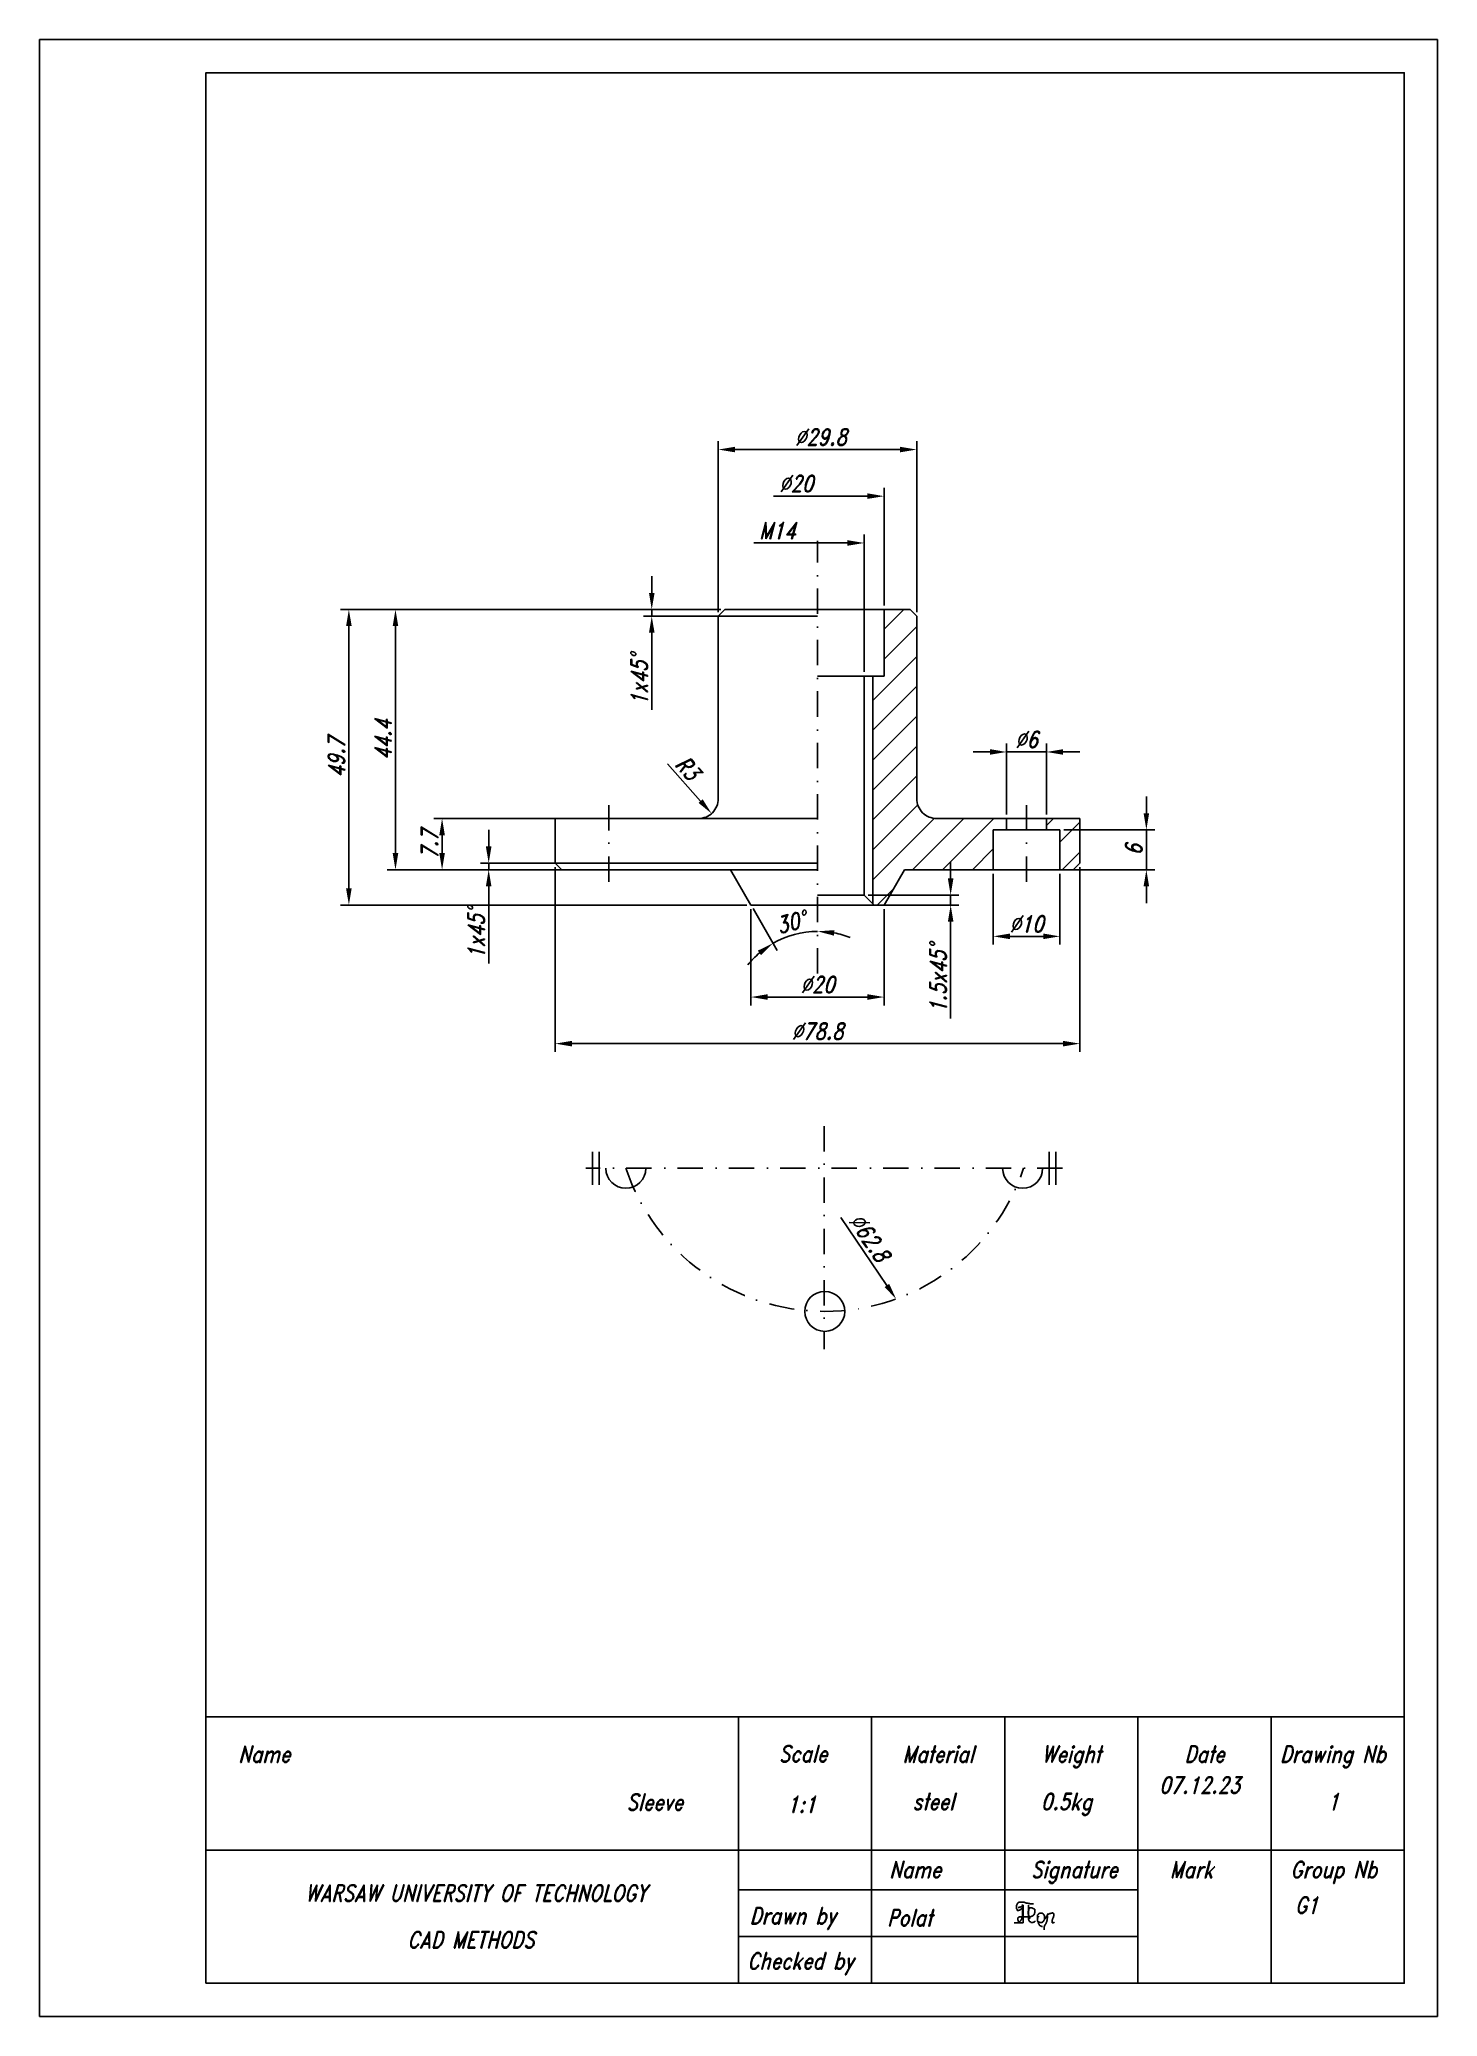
# Model space of a CAD drawing. Extents: x 0 to 210, y 0 to 297.
import ezdxf
from ezdxf.enums import TextEntityAlignment as Align

# ---------------------------------------------------------------- set-up
doc = ezdxf.new("R2010")
doc.units = 0
doc.header["$LTSCALE"] = 0.3
doc.header["$PDMODE"] = 35
doc.header["$PDSIZE"] = -1.5
doc.linetypes.add('DASHDOT', pattern=[25.4, 12.7, -6.35, 0, -6.35])
doc.layers.get('DEFPOINTS').update_dxf_attribs({"color": 6, "linetype": 'CONTINUOUS'})
for name, color, linetype in [('1_CONTOUR', 7, 'CONTINUOUS'), ('2_AXIS', 3, 'DASHDOT'), ('3_SECTION', 4, 'CONTINUOUS'), ('4_ANNOTATIONS', 1, 'CONTINUOUS')]:
    doc.layers.add(name, color=color, linetype=linetype)
doc.styles.add('ROMAND25', font='romand.shx', dxfattribs={"width": 0.8, "oblique": 15, "height": 2.5})
doc.styles.add('TECHL_2_5', font='techl___.ttf', dxfattribs={"width": 0.8, "oblique": 15, "height": 2.5})
doc.dimstyles.new('chamfer', dxfattribs={"dimtxt": 2.5, "dimasz": 2.5, "dimexe": 1.25, "dimexo": 0.625, "dimtad": 1, "dimdec": 1, "dimdsep": 46, "dimtxsty": 'ROMAND25', "dimcen": 2.5, "dimaunit": 1, "dimadec": 0, "dimazin": 0, "dimtfac": 1, "dimtdec": 1, "dimtmove": 0, "dimatfit": 3, "dimfxl": 1, "dimtolj": 1, "dimtzin": 0, "dimarcsym": 0})
doc.dimstyles.new('hole', dxfattribs={"dimtxt": 2.5, "dimasz": 2.5, "dimexe": 1.25, "dimexo": 0.625, "dimtad": 1, "dimdec": 1, "dimdsep": 46, "dimtxsty": 'ROMAND25', "dimcen": 2.5, "dimaunit": 1, "dimadec": 0, "dimazin": 0, "dimtfac": 1, "dimtdec": 1, "dimtmove": 0, "dimatfit": 3, "dimfxl": 1, "dimtolj": 1, "dimtzin": 0, "dimarcsym": 0})
doc.dimstyles.new('linear', dxfattribs={"dimtxt": 2.5, "dimasz": 2.5, "dimexe": 1.25, "dimexo": 0.625, "dimtad": 1, "dimdec": 1, "dimdsep": 46, "dimtxsty": 'ROMAND25', "dimcen": 2.5, "dimaunit": 1, "dimadec": 0, "dimazin": 0, "dimtfac": 1, "dimtdec": 1, "dimtmove": 0, "dimatfit": 3, "dimfxl": 1, "dimtolj": 1, "dimtzin": 0, "dimarcsym": 0})
doc.dimstyles.new('thread-half', dxfattribs={"dimtxt": 2.5, "dimasz": 2.5, "dimexe": 1.25, "dimexo": 0.625, "dimtad": 1, "dimdec": 1, "dimdsep": 46, "dimtxsty": 'ROMAND25', "dimblk2": 'NONE', "dimsah": 1, "dimcen": 2.5, "dimse2": 1, "dimsd2": 1, "dimaunit": 1, "dimadec": 0, "dimazin": 0, "dimtfac": 1, "dimtdec": 1, "dimtmove": 0, "dimatfit": 3, "dimfxl": 1, "dimtolj": 1, "dimtzin": 0, "dimarcsym": 0})

# ---------------------------------------------------------------- blocks, each defined once
blk = doc.blocks.new('*D36')
at = {"layer": '4_ANNOTATIONS', "color": 0, "lineweight": -2, "transparency": 16777216}
for p, q in [((121.37, 221.37), (107.31, 221.37)), ((123.87, 201.99), (123.87, 222.62))]:
    blk.add_line(p, q, dxfattribs=at)
at = {"layer": '4_ANNOTATIONS', "color": 0, "transparency": 16777216}
blk.add_solid([(121.37, 221.79), (121.37, 220.95), (123.87, 221.37)], dxfattribs=at)
at = {"layer": 'DEFPOINTS', "color": 0, "transparency": 16777216}
for p in [(116.87, 221.37), (116.87, 201.37), (123.87, 201.37)]:
    blk.add_point(p, dxfattribs=at)
at = {"layer": '4_ANNOTATIONS', "color": 0, "transparency": 16777216, "insert": (110.84, 223.24), "char_height": 2.5, "attachment_point": 5, "style": 'ROMAND25'}
blk.add_mtext('\\A1;M14', dxfattribs=at)
blk = doc.blocks.new('_None')
blk = doc.blocks.new('*D37')
at = {"layer": '4_ANNOTATIONS', "color": 0, "lineweight": -2, "transparency": 16777216}
for p, q in [((126.87, 211.99), (126.87, 229.65)), ((124.37, 228.4), (110.25, 228.4))]:
    blk.add_line(p, q, dxfattribs=at)
at = {"layer": '4_ANNOTATIONS', "color": 0, "transparency": 16777216}
blk.add_solid([(124.37, 228.82), (124.37, 227.99), (126.87, 228.4)], dxfattribs=at)
at = {"layer": 'DEFPOINTS', "color": 0, "transparency": 16777216}
for p in [(102.97, 228.4), (102.97, 211.37), (126.87, 211.37)]:
    blk.add_point(p, dxfattribs=at)
at = {"layer": '4_ANNOTATIONS', "color": 0, "transparency": 16777216, "insert": (113.67, 230.28), "char_height": 2.5, "attachment_point": 5, "style": 'ROMAND25'}
blk.add_mtext('\\A1;%%C20', dxfattribs=at)
blk = doc.blocks.new('*D38')
at = {"layer": '4_ANNOTATIONS', "color": 0, "lineweight": -2, "transparency": 16777216}
for p, q in [((91.97, 213.87), (91.97, 216.37)), ((102.34, 211.37), (90.72, 211.37)), ((91.97, 211.37), (91.97, 210.37)), ((102.34, 210.37), (90.72, 210.37)), ((91.97, 207.87), (91.97, 196.31))]:
    blk.add_line(p, q, dxfattribs=at)
at = {"layer": '4_ANNOTATIONS', "color": 0, "transparency": 16777216}
for points in [[(91.55, 213.87), (92.39, 213.87), (91.97, 211.37)], [(91.55, 207.87), (92.39, 207.87), (91.97, 210.37)]]:
    blk.add_solid(points, dxfattribs=at)
at = {"layer": 'DEFPOINTS', "color": 0, "transparency": 16777216}
for p in [(102.97, 211.37), (91.97, 210.37), (102.97, 210.37)]:
    blk.add_point(p, dxfattribs=at)
at = {"layer": '4_ANNOTATIONS', "color": 0, "transparency": 16777216, "insert": (90.09, 200.84), "char_height": 2.5, "attachment_point": 5, "rotation": 90, "style": 'ROMAND25'}
blk.add_mtext('\\A1;1x45%%d', dxfattribs=at)
blk = doc.blocks.new('*D39')
at = {"layer": '4_ANNOTATIONS', "color": 0, "lineweight": -2, "transparency": 16777216}
for p, q in [((67.47, 175.77), (67.47, 178.27)), ((77.84, 173.27), (66.22, 173.27)), ((77.84, 172.27), (66.22, 172.27)), ((67.47, 173.27), (67.47, 172.27)), ((67.47, 169.77), (67.47, 158.21))]:
    blk.add_line(p, q, dxfattribs=at)
at = {"layer": '4_ANNOTATIONS', "color": 0, "transparency": 16777216}
for points in [[(67.05, 175.77), (67.89, 175.77), (67.47, 173.27)], [(67.05, 169.77), (67.89, 169.77), (67.47, 172.27)]]:
    blk.add_solid(points, dxfattribs=at)
at = {"layer": 'DEFPOINTS', "color": 0, "transparency": 16777216}
for p in [(67.47, 173.27), (78.47, 173.27), (78.47, 172.27)]:
    blk.add_point(p, dxfattribs=at)
at = {"layer": '4_ANNOTATIONS', "color": 0, "transparency": 16777216, "insert": (65.59, 162.74), "char_height": 2.5, "attachment_point": 5, "rotation": 90, "style": 'ROMAND25'}
blk.add_mtext('\\A1;1x45%%d', dxfattribs=at)
blk = doc.blocks.new('*D40')
at = {"layer": '4_ANNOTATIONS', "color": 0, "lineweight": -2, "transparency": 16777216}
for p, q in [((136.87, 170.97), (136.87, 173.47)), ((124.49, 168.47), (138.12, 168.47)), ((124.49, 166.97), (138.12, 166.97)), ((136.87, 168.47), (136.87, 166.97)), ((136.87, 164.47), (136.87, 149.95))]:
    blk.add_line(p, q, dxfattribs=at)
at = {"layer": '4_ANNOTATIONS', "color": 0, "transparency": 16777216}
for points in [[(136.45, 170.97), (137.29, 170.97), (136.87, 168.47)], [(136.45, 164.47), (137.29, 164.47), (136.87, 166.97)]]:
    blk.add_solid(points, dxfattribs=at)
at = {"layer": 'DEFPOINTS', "color": 0, "transparency": 16777216}
for p in [(123.87, 168.47), (123.87, 166.97), (136.87, 166.97)]:
    blk.add_point(p, dxfattribs=at)
at = {"layer": '4_ANNOTATIONS', "color": 0, "transparency": 16777216, "insert": (134.99, 155.96), "char_height": 2.5, "attachment_point": 5, "rotation": 90, "style": 'ROMAND25'}
blk.add_mtext('\\A1;1.5x45%%d', dxfattribs=at)
blk = doc.blocks.new('*D41')
at = {"layer": '4_ANNOTATIONS', "color": 0, "lineweight": -2, "transparency": 16777216}
blk.add_line((107.18, 166.43), (110.81, 160.15), dxfattribs=at)
for start, end in [(90, 120), (68.5491, 79.2746), (130.7254, 141.4509)]:
    blk.add_arc((116.87, 149.65), 13.37, start, end, dxfattribs=at)
at = {"layer": '4_ANNOTATIONS', "color": 0, "transparency": 16777216}
for points in [[(107.9, 160.12), (108.38, 159.45), (110.18, 161.23)], [(119.32, 162.38), (119.4, 163.2), (116.87, 163.02)]]:
    blk.add_solid(points, dxfattribs=at)
at = {"layer": 'DEFPOINTS', "color": 0, "transparency": 16777216}
for p in [(116.87, 221.67), (103.81, 172.27), (106.87, 166.97), (114.55, 162.82), (116.87, 156.67)]:
    blk.add_point(p, dxfattribs=at)
at = {"layer": '4_ANNOTATIONS', "color": 0, "transparency": 16777216, "insert": (112.92, 164.38), "char_height": 2.5, "attachment_point": 5, "rotation": 15, "style": 'ROMAND25'}
blk.add_mtext('\\A1;30°', dxfattribs=at)
blk = doc.blocks.new('*D42')
at = {"layer": '4_ANNOTATIONS', "color": 0, "lineweight": -2, "transparency": 16777216}
blk.add_line((94.35, 188.18), (99.3, 182.6), dxfattribs=at)
at = {"layer": '4_ANNOTATIONS', "color": 0, "transparency": 16777216}
blk.add_solid([(99.61, 182.87), (98.99, 182.32), (100.96, 180.72)], dxfattribs=at)
at = {"layer": 'DEFPOINTS', "color": 0, "transparency": 16777216}
for p in [(98.97, 182.97), (100.96, 180.72)]:
    blk.add_point(p, dxfattribs=at)
at = {"layer": '4_ANNOTATIONS', "color": 0, "transparency": 16777216, "insert": (97.4, 187.57), "char_height": 2.5, "attachment_point": 5, "rotation": 311.5488, "style": 'ROMAND25'}
blk.add_mtext('\\A1;R3', dxfattribs=at)
blk = doc.blocks.new('*D43')
at = {"layer": '4_ANNOTATIONS', "color": 0, "lineweight": -2, "transparency": 16777216}
for p, q in [((106.87, 166.34), (106.87, 151.9)), ((126.87, 166.34), (126.87, 151.9)), ((124.37, 153.15), (109.37, 153.15))]:
    blk.add_line(p, q, dxfattribs=at)
at = {"layer": '4_ANNOTATIONS', "color": 0, "transparency": 16777216}
for points in [[(109.37, 153.57), (109.37, 152.73), (106.87, 153.15)], [(124.37, 153.57), (124.37, 152.73), (126.87, 153.15)]]:
    blk.add_solid(points, dxfattribs=at)
at = {"layer": 'DEFPOINTS', "color": 0, "transparency": 16777216}
for p in [(106.87, 166.97), (126.87, 166.97), (106.87, 153.15)]:
    blk.add_point(p, dxfattribs=at)
at = {"layer": '4_ANNOTATIONS', "color": 0, "transparency": 16777216, "insert": (116.87, 155.02), "char_height": 2.5, "attachment_point": 5, "style": 'ROMAND25'}
blk.add_mtext('\\A1;%%c20', dxfattribs=at)
blk = doc.blocks.new('*D44')
at = {"layer": '4_ANNOTATIONS', "color": 0, "lineweight": -2, "transparency": 16777216}
for p, q in [((101.97, 210.99), (101.97, 236.65)), ((104.47, 235.4), (129.27, 235.4)), ((131.77, 210.99), (131.77, 236.65))]:
    blk.add_line(p, q, dxfattribs=at)
at = {"layer": '4_ANNOTATIONS', "color": 0, "transparency": 16777216}
for points in [[(104.47, 235.82), (104.47, 234.99), (101.97, 235.4)], [(129.27, 235.82), (129.27, 234.99), (131.77, 235.4)]]:
    blk.add_solid(points, dxfattribs=at)
at = {"layer": 'DEFPOINTS', "color": 0, "transparency": 16777216}
for p in [(131.77, 235.4), (101.97, 210.37), (131.77, 210.37)]:
    blk.add_point(p, dxfattribs=at)
at = {"layer": '4_ANNOTATIONS', "color": 0, "transparency": 16777216, "insert": (117.37, 237.28), "char_height": 2.5, "attachment_point": 5, "style": 'ROMAND25'}
blk.add_mtext('\\A1;%%c29.8', dxfattribs=at)
blk = doc.blocks.new('*D45')
at = {"layer": '4_ANNOTATIONS', "color": 0, "lineweight": -2, "transparency": 16777216}
for p, q in [((77.47, 172.64), (77.47, 144.9)), ((156.27, 172.64), (156.27, 144.9)), ((79.97, 146.15), (153.77, 146.15))]:
    blk.add_line(p, q, dxfattribs=at)
at = {"layer": '4_ANNOTATIONS', "color": 0, "transparency": 16777216}
for points in [[(79.97, 146.57), (79.97, 145.73), (77.47, 146.15)], [(153.77, 146.57), (153.77, 145.73), (156.27, 146.15)]]:
    blk.add_solid(points, dxfattribs=at)
at = {"layer": 'DEFPOINTS', "color": 0, "transparency": 16777216}
for p in [(77.47, 173.27), (156.27, 173.27), (156.27, 146.15)]:
    blk.add_point(p, dxfattribs=at)
at = {"layer": '4_ANNOTATIONS', "color": 0, "transparency": 16777216, "insert": (116.87, 148.02), "char_height": 2.5, "attachment_point": 5, "style": 'ROMAND25'}
blk.add_mtext('\\A1;%%c78.8', dxfattribs=at)
blk = doc.blocks.new('*D46')
at = {"layer": '4_ANNOTATIONS', "color": 0, "lineweight": -2, "transparency": 16777216}
for p, q in [((143.27, 171.64), (143.27, 161.02)), ((153.27, 171.64), (153.27, 161.02)), ((145.77, 162.27), (150.77, 162.27))]:
    blk.add_line(p, q, dxfattribs=at)
at = {"layer": '4_ANNOTATIONS', "color": 0, "transparency": 16777216}
for points in [[(145.77, 162.69), (145.77, 161.85), (143.27, 162.27)], [(150.77, 162.69), (150.77, 161.85), (153.27, 162.27)]]:
    blk.add_solid(points, dxfattribs=at)
at = {"layer": 'DEFPOINTS', "color": 0, "transparency": 16777216}
for p in [(143.27, 172.27), (153.27, 172.27), (153.27, 162.27)]:
    blk.add_point(p, dxfattribs=at)
at = {"layer": '4_ANNOTATIONS', "color": 0, "transparency": 16777216, "insert": (148.27, 164.14), "char_height": 2.5, "attachment_point": 5, "style": 'ROMAND25'}
blk.add_mtext('\\A1;%%c10', dxfattribs=at)
blk = doc.blocks.new('*D47')
at = {"layer": '4_ANNOTATIONS', "color": 0, "lineweight": -2, "transparency": 16777216}
for p, q in [((145.27, 180.59), (145.27, 191.22)), ((151.27, 180.59), (151.27, 191.22)), ((142.77, 189.97), (140.27, 189.97)), ((145.27, 189.97), (151.27, 189.97)), ((153.77, 189.97), (156.27, 189.97))]:
    blk.add_line(p, q, dxfattribs=at)
at = {"layer": '4_ANNOTATIONS', "color": 0, "transparency": 16777216}
for points in [[(142.77, 190.39), (142.77, 189.55), (145.27, 189.97)], [(153.77, 190.39), (153.77, 189.55), (151.27, 189.97)]]:
    blk.add_solid(points, dxfattribs=at)
at = {"layer": 'DEFPOINTS', "color": 0, "transparency": 16777216}
for p in [(151.27, 189.97), (145.27, 179.97), (151.27, 179.97)]:
    blk.add_point(p, dxfattribs=at)
at = {"layer": '4_ANNOTATIONS', "color": 0, "transparency": 16777216, "insert": (148.27, 191.84), "char_height": 2.5, "attachment_point": 5, "style": 'ROMAND25'}
blk.add_mtext('\\A1;%%c6', dxfattribs=at)
blk = doc.blocks.new('*D48')
at = {"layer": '4_ANNOTATIONS', "color": 0, "lineweight": -2, "transparency": 16777216}
for p, q in [((77.84, 179.97), (59.22, 179.97)), ((60.47, 174.77), (60.47, 177.47)), ((77.84, 172.27), (59.22, 172.27))]:
    blk.add_line(p, q, dxfattribs=at)
at = {"layer": '4_ANNOTATIONS', "color": 0, "transparency": 16777216}
for points in [[(60.05, 177.47), (60.89, 177.47), (60.47, 179.97)], [(60.05, 174.77), (60.89, 174.77), (60.47, 172.27)]]:
    blk.add_solid(points, dxfattribs=at)
at = {"layer": 'DEFPOINTS', "color": 0, "transparency": 16777216}
for p in [(60.47, 179.97), (78.47, 179.97), (78.47, 172.27)]:
    blk.add_point(p, dxfattribs=at)
at = {"layer": '4_ANNOTATIONS', "color": 0, "transparency": 16777216, "insert": (58.59, 176.12), "char_height": 2.5, "attachment_point": 5, "rotation": 90, "style": 'ROMAND25'}
blk.add_mtext('\\A1;7.7', dxfattribs=at)
blk = doc.blocks.new('*D49')
at = {"layer": '4_ANNOTATIONS', "color": 0, "lineweight": -2, "transparency": 16777216}
for p, q in [((102.34, 211.37), (52.22, 211.37)), ((53.47, 208.87), (53.47, 174.77)), ((102.34, 172.27), (52.22, 172.27))]:
    blk.add_line(p, q, dxfattribs=at)
at = {"layer": '4_ANNOTATIONS', "color": 0, "transparency": 16777216}
for points in [[(53.05, 208.87), (53.89, 208.87), (53.47, 211.37)], [(53.05, 174.77), (53.89, 174.77), (53.47, 172.27)]]:
    blk.add_solid(points, dxfattribs=at)
at = {"layer": 'DEFPOINTS', "color": 0, "transparency": 16777216}
for p in [(102.97, 211.37), (53.47, 172.27), (102.97, 172.27)]:
    blk.add_point(p, dxfattribs=at)
at = {"layer": '4_ANNOTATIONS', "color": 0, "transparency": 16777216, "insert": (51.59, 191.82), "char_height": 2.5, "attachment_point": 5, "rotation": 90, "style": 'ROMAND25'}
blk.add_mtext('\\A1;44.4', dxfattribs=at)
blk = doc.blocks.new('*D50')
at = {"layer": '4_ANNOTATIONS', "color": 0, "lineweight": -2, "transparency": 16777216}
for p, q in [((102.34, 211.37), (45.22, 211.37)), ((46.47, 208.87), (46.47, 169.47)), ((106.24, 166.97), (45.22, 166.97))]:
    blk.add_line(p, q, dxfattribs=at)
at = {"layer": '4_ANNOTATIONS', "color": 0, "transparency": 16777216}
for points in [[(46.05, 208.87), (46.89, 208.87), (46.47, 211.37)], [(46.05, 169.47), (46.89, 169.47), (46.47, 166.97)]]:
    blk.add_solid(points, dxfattribs=at)
at = {"layer": 'DEFPOINTS', "color": 0, "transparency": 16777216}
for p in [(102.97, 211.37), (46.47, 166.97), (106.87, 166.97)]:
    blk.add_point(p, dxfattribs=at)
at = {"layer": '4_ANNOTATIONS', "color": 0, "transparency": 16777216, "insert": (44.59, 189.17), "char_height": 2.5, "attachment_point": 5, "rotation": 90, "style": 'ROMAND25'}
blk.add_mtext('\\A1;49.7', dxfattribs=at)
blk = doc.blocks.new('*D51')
at = {"layer": '4_ANNOTATIONS', "color": 0, "lineweight": -2, "transparency": 16777216}
for p, q in [((166.27, 180.77), (166.27, 183.27)), ((153.89, 178.27), (167.52, 178.27)), ((166.27, 178.27), (166.27, 172.27)), ((153.89, 172.27), (167.52, 172.27)), ((166.27, 169.77), (166.27, 167.27))]:
    blk.add_line(p, q, dxfattribs=at)
at = {"layer": '4_ANNOTATIONS', "color": 0, "transparency": 16777216}
for points in [[(165.85, 180.77), (166.69, 180.77), (166.27, 178.27)], [(165.85, 169.77), (166.69, 169.77), (166.27, 172.27)]]:
    blk.add_solid(points, dxfattribs=at)
at = {"layer": 'DEFPOINTS', "color": 0, "transparency": 16777216}
for p in [(153.27, 178.27), (153.27, 172.27), (166.27, 172.27)]:
    blk.add_point(p, dxfattribs=at)
at = {"layer": '4_ANNOTATIONS', "color": 0, "transparency": 16777216, "insert": (164.39, 175.27), "char_height": 2.5, "attachment_point": 5, "rotation": 90, "style": 'ROMAND25'}
blk.add_mtext('\\A1;6', dxfattribs=at)
blk = doc.blocks.new('*D52')
at = {"layer": '4_ANNOTATIONS', "color": 0, "lineweight": -2, "transparency": 16777216}
blk.add_line((120.39, 120.04), (127.29, 109.83), dxfattribs=at)
at = {"layer": '4_ANNOTATIONS', "color": 0, "transparency": 16777216}
blk.add_solid([(127.64, 110.06), (126.95, 109.59), (128.69, 107.76)], dxfattribs=at)
at = {"layer": 'DEFPOINTS', "color": 0, "transparency": 16777216}
for p in [(93.9, 159.24), (128.69, 107.76)]:
    blk.add_point(p, dxfattribs=at)
at = {"layer": '4_ANNOTATIONS', "color": 0, "transparency": 16777216, "insert": (124.7, 117.02), "char_height": 2.5, "attachment_point": 5, "rotation": 304.0551, "style": 'ROMAND25'}
blk.add_mtext('\\A1;%%C62.8', dxfattribs=at)

msp = doc.modelspace()

# ---------------------------------------------------------------- hatches: boundary and pattern name
at = {"layer": '3_SECTION'}
h = msp.add_hatch(dxfattribs=at)
h.set_pattern_fill('ANSI31', color=256)
h.set_pattern_definition([(45, (116.8697, 166.9697), (-2.24506, 2.24506), [])])
h.paths.add_polyline_path([(131.77, 210.37), (130.77, 211.37), (126.87, 211.37), (126.87, 201.37), (125.17, 201.37), (125.17, 167.17), (125.37, 166.97), (126.87, 166.97), (129.93, 172.27), (143.27, 172.27), (143.27, 178.27), (145.27, 178.27), (145.27, 179.97), (134.77, 179.97, -0.414214), (131.77, 182.97)])
h.paths.add_polyline_path([(156.27, 179.97), (151.27, 179.97), (151.27, 178.27), (153.27, 178.27), (153.27, 172.27), (155.27, 172.27), (156.27, 173.27)])

# ---------------------------------------------------------------- linework, layer by layer
at = {"layer": '1_CONTOUR'}
for p, q in [((126.87, 201.37), (126.87, 211.37)), ((101.97, 210.37), (116.87, 210.37)), ((116.87, 201.37), (126.87, 201.37)), ((123.87, 201.37), (123.87, 168.47)), ((125.17, 201.37), (125.17, 167.17)), ((77.47, 173.27), (77.47, 179.97)), ((98.97, 179.97), (116.87, 179.97)), ((145.27, 178.27), (145.27, 179.97)), ((151.27, 178.27), (151.27, 179.97)), ((156.27, 173.27), (156.27, 179.97)), ((78.47, 172.27), (77.47, 173.27)), ((77.47, 173.27), (116.87, 173.27)), ((103.81, 172.27), (78.47, 172.27)), ((106.87, 166.97), (103.81, 172.27)), ((103.81, 172.27), (116.87, 172.27)), ((126.87, 166.97), (129.93, 172.27)), ((129.93, 172.27), (155.27, 172.27)), ((155.27, 172.27), (156.27, 173.27)), ((126.87, 166.97), (106.87, 166.97)), ((123.87, 168.47), (116.87, 168.47)), ((125.37, 166.97), (123.87, 168.47)), ((83.08, 124.92), (83.08, 129.92)), ((83.08, 124.92), (83.08, 129.92)), ((84.08, 124.92), (84.08, 129.92)), ((84.08, 124.92), (84.08, 129.92)), ((151.68, 124.92), (151.68, 129.92)), ((151.68, 124.92), (151.68, 129.92)), ((152.68, 124.92), (152.68, 129.92)), ((152.68, 124.92), (152.68, 129.92)), ((146.74, 16.3), (146.74, 16.71)), ((146.74, 16.71), (146.77, 16.71)), ((146.77, 16.3), (146.74, 16.3)), ((146.77, 16.71), (146.77, 16.74)), ((146.77, 16.74), (146.8, 16.74)), ((146.77, 16.17), (146.77, 16.3)), ((146.8, 16.17), (146.77, 16.17)), ((146.8, 16.74), (146.8, 16.84)), ((146.8, 16.84), (146.84, 16.84)), ((146.8, 16.1), (146.8, 16.17)), ((146.84, 16.1), (146.8, 16.1)), ((146.84, 16.84), (146.84, 16.91)), ((146.84, 16.91), (146.9, 16.91)), ((146.84, 15.96), (146.84, 16.1)), ((146.87, 15.96), (146.84, 15.96)), ((146.87, 15.93), (146.87, 15.96)), ((147.11, 15.93), (146.87, 15.93)), ((146.9, 16.91), (146.9, 17.01)), ((146.9, 17.01), (146.97, 17.01)), ((146.97, 17.01), (146.97, 17.08)), ((146.97, 17.08), (147.01, 17.08)), ((147.01, 17.08), (147.01, 17.11)), ((147.01, 17.11), (147.11, 17.11)), ((147.01, 16.37), (147.14, 16.37)), ((147.01, 14.82), (147.01, 14.85)), ((147.01, 14.85), (147.04, 14.85)), ((147.04, 14.85), (147.04, 14.88)), ((147.04, 14.88), (147.07, 14.88)), ((147.07, 14.88), (147.07, 14.92)), ((147.07, 14.92), (147.14, 14.92)), ((147.11, 17.11), (147.11, 17.15)), ((147.11, 17.15), (147.21, 17.15)), ((147.24, 15.96), (147.11, 15.96)), ((147.11, 15.96), (147.11, 15.93)), ((147.14, 16.37), (147.14, 16.4)), ((147.14, 16.4), (147.31, 16.4)), ((147.14, 14.92), (147.14, 14.95)), ((147.14, 14.95), (147.24, 14.95)), ((147.21, 17.15), (147.21, 17.18)), ((147.21, 17.18), (147.75, 17.18)), ((147.31, 16), (147.24, 16)), ((147.24, 16), (147.24, 15.96)), ((147.24, 14.95), (147.24, 14.99)), ((147.24, 14.99), (148.9, 14.99)), ((147.31, 16.4), (147.31, 16.44)), ((147.31, 16.44), (147.38, 16.44)), ((147.38, 16.03), (147.31, 16.03)), ((147.31, 16.03), (147.31, 16)), ((147.38, 16.44), (147.38, 16.47)), ((147.38, 16.47), (147.44, 16.47)), ((147.41, 16.07), (147.38, 16.07)), ((147.38, 16.07), (147.38, 16.03)), ((147.48, 16.13), (147.41, 16.13)), ((147.41, 16.13), (147.41, 16.07)), ((147.44, 16.47), (147.44, 16.5)), ((147.44, 16.5), (147.55, 16.5)), ((147.51, 16.2), (147.48, 16.2)), ((147.48, 16.2), (147.48, 16.13)), ((147.55, 16.23), (147.51, 16.23)), ((147.51, 16.23), (147.51, 16.2)), ((147.54, 16.73), (147.76, 16.73)), ((147.55, 16.5), (147.55, 16.54)), ((147.55, 16.54), (147.61, 16.54)), ((147.61, 14.85), (147.58, 14.85)), ((147.58, 14.85), (147.58, 14.75)), ((147.61, 16.54), (147.61, 16.61)), ((147.61, 16.61), (147.68, 16.61)), ((147.65, 14.92), (147.61, 14.92)), ((147.61, 14.92), (147.61, 14.85)), ((147.68, 15.29), (147.65, 15.29)), ((147.65, 15.29), (147.65, 14.92)), ((147.68, 16.61), (147.68, 16.64)), ((147.68, 16.64), (147.71, 16.64)), ((147.71, 16.07), (147.68, 16.07)), ((147.68, 16.07), (147.68, 15.29)), ((147.71, 16.64), (147.71, 16.67)), ((147.71, 16.67), (147.71, 16.07)), ((147.75, 17.18), (147.75, 17.15)), ((147.75, 17.15), (147.95, 17.15)), ((147.76, 16.73), (147.76, 14.08)), ((147.95, 17.15), (147.95, 17.11)), ((147.95, 17.11), (148.05, 17.11)), ((148.05, 17.11), (148.05, 17.08)), ((148.05, 17.08), (148.22, 17.08)), ((148.22, 17.08), (148.22, 17.04)), ((148.22, 17.04), (148.36, 17.04)), ((148.36, 17.04), (148.36, 17.01)), ((148.36, 17.01), (148.49, 17.01)), ((148.49, 17.01), (148.49, 16.98)), ((148.49, 16.98), (148.76, 16.98)), ((148.56, 15.83), (148.53, 15.83)), ((148.53, 15.83), (148.53, 15.39)), ((148.53, 15.39), (148.56, 15.39)), ((148.56, 16.71), (148.56, 14.58)), ((148.59, 15.93), (148.56, 15.93)), ((148.56, 15.93), (148.56, 15.83)), ((148.56, 15.39), (148.56, 15.22)), ((148.56, 15.22), (148.59, 15.22)), ((148.63, 16.1), (148.59, 16.1)), ((148.59, 16.1), (148.59, 15.93)), ((148.59, 15.22), (148.59, 15.15)), ((148.59, 15.15), (148.63, 15.15)), ((148.66, 16.17), (148.63, 16.17)), ((148.63, 16.17), (148.63, 16.1)), ((148.63, 15.15), (148.63, 15.02)), ((148.63, 15.02), (148.66, 15.02)), ((148.69, 16.23), (148.66, 16.23)), ((148.66, 16.23), (148.66, 16.17)), ((148.66, 15.02), (148.66, 14.95)), ((148.66, 14.95), (148.69, 14.95)), ((148.73, 16.27), (148.69, 16.27)), ((148.69, 16.27), (148.69, 16.23)), ((148.69, 14.95), (148.69, 14.88)), ((148.69, 14.88), (148.73, 14.88)), ((148.8, 16.3), (148.73, 16.3)), ((148.73, 16.3), (148.73, 16.27)), ((148.73, 14.88), (148.73, 14.78)), ((148.76, 16.98), (148.76, 16.94)), ((148.76, 16.94), (149.3, 16.94)), ((149.03, 16.34), (148.8, 16.34)), ((148.8, 16.34), (148.8, 16.3)), ((148.9, 14.99), (148.9, 15.02)), ((148.9, 15.02), (149, 15.02)), ((149, 15.02), (149, 15.05)), ((149, 15.05), (149.03, 15.05)), ((149.03, 16.3), (149.03, 16.34)), ((149.13, 16.3), (149.03, 16.3)), ((149.03, 15.05), (149.03, 15.09)), ((149.03, 15.09), (149.17, 15.09)), ((149.13, 16.27), (149.13, 16.3)), ((149.23, 16.27), (149.13, 16.27)), ((149.17, 15.09), (149.17, 15.12)), ((149.17, 15.12), (149.27, 15.12)), ((149.23, 16.23), (149.23, 16.27)), ((149.27, 16.23), (149.23, 16.23)), ((149.27, 16.2), (149.27, 16.23)), ((149.3, 16.2), (149.27, 16.2)), ((149.27, 15.12), (149.27, 15.22)), ((149.27, 15.22), (149.34, 15.22)), ((149.3, 16.94), (149.3, 16.91)), ((149.3, 16.91), (149.34, 16.91)), ((149.3, 16.17), (149.3, 16.2)), ((149.4, 16.17), (149.3, 16.17)), ((149.34, 15.22), (149.34, 15.26)), ((149.34, 15.26), (149.37, 15.26)), ((149.37, 15.26), (149.37, 15.29)), ((149.37, 15.29), (149.4, 15.29)), ((149.4, 16.13), (149.4, 16.17)), ((149.44, 16.13), (149.4, 16.13)), ((149.4, 15.29), (149.4, 15.36)), ((149.4, 15.36), (149.44, 15.36)), ((149.44, 16.1), (149.44, 16.13)), ((149.5, 16.1), (149.44, 16.1)), ((149.44, 15.36), (149.44, 15.39)), ((149.44, 15.39), (149.47, 15.39)), ((149.47, 15.39), (149.47, 15.59)), ((149.47, 15.59), (149.5, 15.59)), ((149.5, 16), (149.5, 16.1)), ((149.54, 16), (149.5, 16)), ((149.5, 15.59), (149.5, 15.69)), ((149.5, 15.69), (149.54, 15.69)), ((149.54, 15.69), (149.54, 16)), ((149.94, 15.15), (149.91, 15.15)), ((149.91, 15.15), (149.91, 14.45)), ((149.98, 15.26), (149.94, 15.26)), ((149.94, 15.26), (149.94, 15.15)), ((150.01, 15.29), (149.98, 15.29)), ((149.98, 15.29), (149.98, 15.26)), ((150.01, 14.95), (149.98, 14.95)), ((149.98, 14.95), (149.98, 14.75)), ((150.05, 15.39), (150.01, 15.39)), ((150.01, 15.39), (150.01, 15.29)), ((150.05, 14.99), (150.01, 14.99)), ((150.01, 14.99), (150.01, 14.95)), ((150.11, 15.42), (150.05, 15.42)), ((150.05, 15.42), (150.05, 15.39)), ((150.05, 15.05), (150.05, 14.99)), ((150.15, 15.46), (150.11, 15.46)), ((150.11, 15.46), (150.11, 15.42)), ((150.21, 15.49), (150.15, 15.49)), ((150.15, 15.49), (150.15, 15.46)), ((150.65, 15.53), (150.21, 15.53)), ((150.21, 15.53), (150.21, 15.49)), ((150.65, 15.49), (150.65, 15.53)), ((150.69, 15.49), (150.65, 15.49)), ((150.69, 15.46), (150.69, 15.49)), ((150.72, 15.46), (150.69, 15.46)), ((150.72, 15.42), (150.72, 15.46)), ((150.79, 15.42), (150.72, 15.42)), ((150.79, 15.36), (150.79, 15.42)), ((150.86, 15.36), (150.79, 15.36)), ((150.86, 15.32), (150.86, 15.36)), ((150.89, 15.32), (150.86, 15.32)), ((150.89, 15.22), (150.89, 15.32)), ((150.92, 15.22), (150.89, 15.22)), ((150.92, 15.15), (150.92, 15.22)), ((150.99, 15.15), (150.92, 15.15)), ((150.99, 14.68), (150.99, 15.15)), ((151.16, 14.75), (151.16, 14.92)), ((151.16, 14.92), (151.23, 14.92)), ((151.19, 14.88), (151.16, 14.88)), ((151.16, 14.88), (151.16, 14.82)), ((151.26, 14.99), (151.19, 14.99)), ((151.19, 14.99), (151.19, 14.88)), ((151.23, 14.92), (151.23, 14.95)), ((151.23, 14.95), (151.26, 14.95)), ((151.4, 15.05), (151.26, 15.05)), ((151.26, 15.05), (151.26, 14.99)), ((151.26, 14.95), (151.26, 15.05)), ((151.26, 15.05), (151.3, 15.05)), ((151.3, 15.05), (151.3, 15.12)), ((151.3, 15.12), (151.36, 15.12)), ((151.36, 14.41), (151.36, 15.22)), ((151.36, 15.22), (151.4, 15.22)), ((151.36, 15.12), (151.36, 15.19)), ((151.36, 15.19), (151.4, 15.19)), ((151.4, 15.19), (151.4, 15.26)), ((151.4, 15.26), (151.43, 15.26)), ((151.4, 15.22), (151.4, 15.26)), ((151.4, 15.26), (151.43, 15.26)), ((151.4, 14.75), (151.4, 15.05)), ((151.43, 15.26), (151.43, 15.39)), ((151.43, 15.39), (151.63, 15.39)), ((151.43, 15.26), (151.43, 15.29)), ((151.43, 15.29), (151.46, 15.29)), ((151.46, 15.29), (151.46, 15.49)), ((151.46, 15.49), (151.46, 15.46)), ((151.63, 15.39), (151.63, 15.42)), ((151.63, 15.42), (151.7, 15.42)), ((151.7, 15.42), (151.7, 15.46)), ((151.7, 15.46), (151.77, 15.46)), ((151.77, 15.46), (151.77, 15.49)), ((151.77, 15.49), (151.94, 15.49)), ((151.94, 15.49), (151.94, 15.53)), ((151.94, 15.53), (152.11, 15.53)), ((152.11, 15.53), (152.11, 15.56)), ((152.11, 15.56), (152.21, 15.56)), ((152.21, 15.56), (152.21, 15.53)), ((152.21, 15.53), (152.31, 15.53)), ((152.31, 14.88), (152.27, 14.88)), ((152.27, 14.88), (152.27, 14.82)), ((152.31, 15.53), (152.31, 15.46)), ((152.31, 15.46), (152.34, 15.46)), ((152.34, 14.95), (152.31, 14.95)), ((152.31, 14.95), (152.31, 14.88)), ((152.34, 15.46), (152.34, 15.42)), ((152.34, 15.42), (152.38, 15.42)), ((152.38, 15.05), (152.34, 15.05)), ((152.34, 15.05), (152.34, 14.95)), ((152.38, 15.42), (152.38, 15.05)), ((147.76, 14.08), (146.43, 14.08)), ((146.97, 14.45), (146.97, 14.82)), ((146.97, 14.82), (147.01, 14.82)), ((147.01, 14.45), (146.97, 14.45)), ((147.01, 14.31), (147.01, 14.45)), ((147.04, 14.31), (147.01, 14.31)), ((147.04, 14.24), (147.04, 14.31)), ((147.11, 14.24), (147.04, 14.24)), ((147.11, 14.21), (147.11, 14.24)), ((147.21, 14.21), (147.11, 14.21)), ((147.24, 14.24), (147.21, 14.24)), ((147.21, 14.24), (147.21, 14.21)), ((147.28, 14.28), (147.24, 14.28)), ((147.24, 14.28), (147.24, 14.24)), ((147.34, 14.31), (147.28, 14.31)), ((147.28, 14.31), (147.28, 14.28)), ((147.38, 14.38), (147.34, 14.38)), ((147.34, 14.38), (147.34, 14.31)), ((147.41, 14.41), (147.38, 14.41)), ((147.38, 14.41), (147.38, 14.38)), ((147.44, 14.45), (147.41, 14.45)), ((147.41, 14.45), (147.41, 14.41)), ((147.51, 14.55), (147.44, 14.55)), ((147.44, 14.55), (147.44, 14.45)), ((147.55, 14.61), (147.51, 14.61)), ((147.51, 14.61), (147.51, 14.55)), ((147.58, 14.75), (147.55, 14.75)), ((147.55, 14.75), (147.55, 14.61)), ((148.56, 14.58), (148.59, 14.58)), ((148.59, 14.58), (148.59, 14.51)), ((148.59, 14.51), (148.63, 14.51)), ((148.63, 14.51), (148.63, 14.41)), ((148.63, 14.41), (148.66, 14.41)), ((148.66, 14.41), (148.66, 14.34)), ((148.66, 14.34), (148.69, 14.34)), ((148.69, 14.34), (148.69, 14.31)), ((148.69, 14.31), (148.73, 14.31)), ((148.73, 14.78), (148.76, 14.78)), ((148.73, 14.31), (148.73, 14.28)), ((148.73, 14.28), (148.76, 14.28)), ((148.76, 14.78), (148.76, 14.72)), ((148.76, 14.28), (148.76, 14.24)), ((148.76, 14.24), (148.8, 14.24)), ((148.8, 14.24), (148.8, 14.21)), ((148.8, 14.21), (148.9, 14.21)), ((148.9, 14.21), (148.9, 14.18)), ((148.9, 14.18), (148.93, 14.18)), ((148.93, 14.18), (148.93, 14.14)), ((148.93, 14.14), (149.27, 14.14)), ((149.27, 14.14), (149.27, 14.18)), ((149.27, 14.18), (149.44, 14.18)), ((149.44, 14.18), (149.44, 14.21)), ((149.44, 14.21), (149.47, 14.21)), ((149.47, 14.21), (149.47, 14.24)), ((149.47, 14.24), (149.5, 14.24)), ((149.5, 14.24), (149.5, 14.28)), ((149.5, 14.28), (149.54, 14.28)), ((149.54, 14.28), (149.54, 14.31)), ((149.54, 14.31), (149.57, 14.31)), ((149.57, 14.31), (149.57, 14.34)), ((149.91, 14.45), (149.94, 14.45)), ((149.98, 14.75), (149.94, 14.75)), ((149.94, 14.75), (149.94, 14.34)), ((149.94, 14.45), (149.94, 14.34)), ((149.94, 14.34), (149.98, 14.34)), ((149.94, 14.34), (149.98, 14.34)), ((149.98, 14.34), (149.98, 14.28)), ((149.98, 14.34), (149.98, 14.21)), ((149.98, 14.28), (150.01, 14.28)), ((149.98, 14.21), (150.01, 14.21)), ((150.01, 14.28), (150.01, 14.24)), ((150.01, 14.24), (150.08, 14.24)), ((150.01, 14.21), (150.01, 14.11)), ((150.01, 14.11), (150.05, 14.11)), ((150.05, 14.11), (150.05, 14.01)), ((150.05, 14.01), (150.08, 14.01)), ((150.08, 14.24), (150.08, 14.21)), ((150.08, 14.21), (150.11, 14.21)), ((150.08, 14.01), (150.08, 13.91)), ((150.08, 13.91), (150.11, 13.91)), ((150.11, 14.21), (150.11, 14.18)), ((150.11, 14.18), (150.28, 14.18)), ((150.11, 13.91), (150.11, 13.87)), ((150.11, 13.87), (150.18, 13.87)), ((150.18, 13.87), (150.18, 13.74)), ((150.18, 13.74), (150.25, 13.74)), ((150.25, 13.74), (150.25, 13.7)), ((150.25, 13.7), (150.28, 13.7)), ((150.28, 14.18), (150.28, 14.14)), ((150.28, 14.14), (150.62, 14.14)), ((150.28, 13.7), (150.28, 13.64)), ((150.28, 13.64), (150.38, 13.64)), ((150.38, 13.64), (150.38, 13.6)), ((150.38, 13.6), (150.42, 13.6)), ((150.42, 13.6), (150.42, 13.57)), ((150.42, 13.57), (150.52, 13.57)), ((150.52, 13.57), (150.52, 13.53)), ((150.52, 13.53), (150.69, 13.53)), ((150.62, 14.14), (150.62, 14.18)), ((150.62, 14.18), (150.72, 14.18)), ((150.72, 14.18), (150.72, 14.28)), ((150.72, 14.28), (150.79, 14.28)), ((150.79, 14.28), (150.79, 14.31)), ((150.79, 14.31), (150.86, 14.31)), ((150.86, 14.31), (150.86, 14.41)), ((150.86, 14.41), (150.89, 14.41)), ((150.89, 14.41), (150.89, 14.48)), ((150.89, 14.48), (150.92, 14.48)), ((150.92, 14.48), (150.92, 14.51)), ((150.92, 14.51), (150.96, 14.51)), ((150.92, 12.99), (150.92, 13.5)), ((150.92, 13.5), (150.96, 13.5)), ((150.96, 14.51), (150.96, 14.68)), ((150.96, 14.68), (150.99, 14.68)), ((150.96, 13.5), (150.96, 13.53)), ((150.96, 13.53), (150.99, 13.53)), ((150.99, 13.53), (150.99, 13.67)), ((150.99, 13.67), (151.02, 13.67)), ((151.02, 13.67), (151.02, 13.74)), ((151.02, 13.74), (151.06, 13.74)), ((151.06, 13.74), (151.06, 13.77)), ((151.06, 13.77), (151.09, 13.77)), ((151.13, 14.78), (151.09, 14.78)), ((151.09, 14.78), (151.09, 14.75)), ((151.09, 14.75), (151.16, 14.75)), ((151.09, 13.77), (151.09, 13.87)), ((151.09, 13.87), (151.16, 13.87)), ((151.16, 14.82), (151.13, 14.82)), ((151.13, 14.82), (151.13, 14.78)), ((151.16, 13.87), (151.16, 13.97)), ((151.16, 13.97), (151.23, 13.97)), ((151.23, 13.97), (151.23, 14.11)), ((151.23, 14.11), (151.26, 14.11)), ((151.26, 14.11), (151.26, 14.24)), ((151.26, 14.24), (151.3, 14.24)), ((151.3, 14.24), (151.3, 14.28)), ((151.3, 14.28), (151.33, 14.28)), ((151.33, 14.28), (151.33, 14.41)), ((151.33, 14.41), (151.36, 14.41)), ((152.14, 14.48), (152.11, 14.48)), ((152.11, 14.48), (152.11, 14.07)), ((152.11, 14.07), (152.31, 14.07)), ((152.17, 14.51), (152.14, 14.51)), ((152.14, 14.51), (152.14, 14.48)), ((152.21, 14.68), (152.17, 14.68)), ((152.17, 14.68), (152.17, 14.51)), ((152.24, 14.72), (152.21, 14.72)), ((152.21, 14.72), (152.21, 14.68)), ((152.27, 14.82), (152.24, 14.82)), ((152.24, 14.82), (152.24, 14.72)), ((152.31, 14.07), (152.31, 14.11)), ((152.31, 14.11), (152.38, 14.11)), ((152.38, 14.11), (152.38, 14.14)), ((152.38, 14.14), (152.41, 14.14)), ((152.41, 14.14), (152.41, 14.18))]:
    msp.add_line(p, q, dxfattribs=at)
for points in [[(0, 0), (210, 0), (210, 297), (0, 297)], [(0, 0), (210, 0), (210, 297), (0, 297)], [(25, 5), (205, 5), (205, 292), (25, 292)], [(25, 5), (205, 5), (205, 292), (25, 292)]]:
    msp.add_lwpolyline(points, close=True, dxfattribs=at)
for points in [[(116.87, 211.37), (102.97, 211.37), (101.97, 210.37), (101.97, 182.97, -0.414214), (98.97, 179.97), (77.47, 179.97)], [(116.87, 211.37), (130.77, 211.37), (131.77, 210.37), (131.77, 182.97, 0.414214), (134.77, 179.97), (156.27, 179.97)]]:
    msp.add_lwpolyline(points, format="xyb", dxfattribs=at)
for points in [[(143.27, 172.27), (143.27, 178.27), (148.27, 178.27)], [(153.27, 172.27), (153.27, 178.27), (148.27, 178.27)], [(25, 45), (205, 45)], [(25, 45), (205, 45)], [(105, 5), (105, 45)], [(105, 5), (105, 45)], [(125, 5), (125, 45)], [(125, 5), (125, 45)], [(145, 5), (145, 45)], [(145, 45), (145, 45)], [(165, 5), (165, 45)], [(165, 5), (165, 45)], [(185, 5), (185, 45)], [(185, 5), (185, 45)], [(205, 5), (205, 45)], [(205, 5), (205, 45)], [(25, 25), (205, 25)], [(25, 25), (205, 25)], [(105, 19), (165, 19)], [(105, 19), (165, 19)], [(105, 12), (165, 12)], [(105, 12), (165, 12)]]:
    msp.add_lwpolyline(points, dxfattribs=at)
msp.add_circle((117.96, 105.92), 3, dxfattribs=at)
msp.add_circle((117.96, 105.92), 3, dxfattribs=at)
for centre in [(88.08, 127.42), (88.08, 127.42), (147.68, 127.42), (147.68, 127.42)]:
    msp.add_arc(centre, 3, 180, 0, dxfattribs=at)
at = {"layer": '2_AXIS'}
for p, q in [((116.87, 156.67), (116.87, 221.67)), ((85.53, 181.97), (85.53, 170.27)), ((148.27, 181.97), (148.27, 170.27)), ((117.88, 133.76), (117.88, 100.26)), ((153.68, 127.42), (82.08, 127.42))]:
    msp.add_line(p, q, dxfattribs=at)
msp.add_arc((117.96, 137.42), 31.5, 198.5106, 341.4894, dxfattribs=at)

# ---------------------------------------------------------------- texts
at = {"layer": '1_CONTOUR', "style": 'ROMAND25', "oblique": 15, "width": 0.8}
for s, p in [('Name', (29.87, 38.17)), ('Name', (29.87, 38.17)), ('Sleeve', (88.18, 30.95)), ('Name', (127.66, 20.82)), ('Name', (127.66, 20.82)), ('Signature', (148.94, 20.82)), ('Signature', (148.94, 20.82)), ('Mark', (169.78, 20.82)), ('Mark', (169.78, 20.82)), ('Group Nb', (187.93, 20.82)), ('Group Nb', (187.93, 20.82)), ('Drawn by', (106.68, 13.88)), ('Drawn by', (106.68, 13.88)), ('Checked by', (106.34, 7.1)), ('Checked by', (106.34, 7.1))]:
    msp.add_text(s, height=2.5, dxfattribs=at).set_placement(p)
for s, p in [('Material', (135, 38.17)), ('Material', (135, 38.17)), ('Weight', (155, 38.17)), ('Weight', (155, 38.17)), ('Date', (175, 38.17)), ('Date', (175, 38.17)), ('Drawing Nb ', (195, 38.17)), ('Drawing Nb ', (195, 38.17)), ('steel', (134.29, 31.03)), ('0.5kg', (154.29, 31.03)), ('1', (194.37, 31.03)), ('WARSAW UNIVERSITY OF TECHNOLOGY', (65.56, 17.29)), ('WARSAW UNIVERSITY OF TECHNOLOGY', (65.56, 17.29)), ('CAD METHODS', (64.81, 10.28)), ('CAD METHODS', (64.81, 10.28))]:
    msp.add_text(s, height=2.5, dxfattribs=at).set_placement(p, align=Align.CENTER)
at = {"layer": '1_CONTOUR', "char_height": 2.5, "attachment_point": 1, "style": 'ROMAND25'}
for s, width, insert in [('Scale', 2.5, (111.06, 40.72)), ('07.12.23', 14.244, (168.21, 36.01)), ('1:1', 12.5459, (112.31, 33.12)), ('G1', 13.8226, (188.6, 17.98)), ('Polat', 7.6684, (127.33, 16.09))]:
    msp.add_mtext_dynamic_manual_height_columns(s, width=width, gutter_width=12.5, heights=[0], dxfattribs=dict(at, insert=insert))
at = {"layer": '1_CONTOUR', "char_height": 2.5, "attachment_point": 4, "style": 'TECHL_2_5'}
for insert in [(101.62, 19.6), (102.22, 19.6)]:
    msp.add_mtext('\\A1;', dxfattribs=dict(at, insert=insert))

# ---------------------------------------------------------------- dimensions: what is measured, and where the dimension line sits
at = {"layer": '4_ANNOTATIONS'}
for base, p1, p2, picture, middle in [((131.77, 235.4), (101.97, 210.37), (131.77, 210.37), '*D44', (117.37, 235.4)), ((151.27, 189.97), (145.27, 179.97), (151.27, 179.97), '*D47', (148.27, 189.97)), ((156.27, 146.15), (77.47, 173.27), (156.27, 173.27), '*D45', (116.87, 146.15)), ((153.27, 162.27), (143.27, 172.27), (153.27, 172.27), '*D46', (148.27, 162.27)), ((106.87, 153.15), (126.87, 166.97), (106.87, 166.97), '*D43', (116.87, 153.15))]:
    dim = msp.add_linear_dim(base=base, p1=p1, p2=p2, dimstyle='hole', override={"dimpost": '%%c<>'}, dxfattribs=at)
    dim.commit()
    dim.dimension.update_dxf_attribs({"geometry": picture, "text_midpoint": middle, "dimtype": 160})
dim = msp.add_linear_dim(base=(102.97, 228.4), p1=(126.87, 211.37), p2=(102.97, 211.37), text='%%C20', dimstyle='thread-half', override={"dimpost": 'M<>'}, dxfattribs=at)
dim.commit()
dim.dimension.update_dxf_attribs({"geometry": '*D37', "text_midpoint": (113.67, 230.28)})
dim = msp.add_linear_dim(base=(116.87, 221.37), p1=(123.87, 201.37), p2=(116.87, 201.37), text='M14', dimstyle='thread-half', override={"dimpost": 'M<>'}, dxfattribs=at)
dim.commit()
dim.dimension.update_dxf_attribs({"geometry": '*D36', "text_midpoint": (110.84, 221.37), "dimtype": 160})
dim = msp.add_angular_dim_2l(base=(114.55, 162.82), line1=((116.87, 156.67), (116.87, 221.67)), line2=((106.87, 166.97), (103.81, 172.27)), dimstyle='linear', dxfattribs=at)
dim.commit()
dim.dimension.update_dxf_attribs({"geometry": '*D41', "text_midpoint": (112.92, 164.38)})
for base, p1, p2, picture, middle in [((91.97, 210.37), (102.97, 211.37), (102.97, 210.37), '*D38', (90.09, 200.84)), ((136.87, 166.97), (123.87, 168.47), (123.87, 166.97), '*D40', (134.99, 155.96))]:
    dim = msp.add_linear_dim(base=base, p1=p1, p2=p2, angle=90, dimstyle='chamfer', override={"dimpost": 'x45%%d'}, dxfattribs=at)
    dim.commit()
    dim.dimension.update_dxf_attribs({"geometry": picture, "text_midpoint": middle})
for base, p2, text, picture, middle in [((46.47, 166.97), (106.87, 166.97), '49.7', '*D50', (46.47, 189.17)), ((53.47, 172.27), (102.97, 172.27), '44.4', '*D49', (53.47, 191.82))]:
    dim = msp.add_linear_dim(base=base, p1=(102.97, 211.37), p2=p2, angle=90, text=text, dimstyle='linear', dxfattribs=at)
    dim.commit()
    dim.dimension.update_dxf_attribs({"geometry": picture, "text_midpoint": middle, "dimtype": 160})
dim = msp.add_radius_dim(center=(98.97, 182.97), mpoint=(100.96, 180.72), dimstyle='linear', dxfattribs=at)
dim.commit()
dim.dimension.update_dxf_attribs({"geometry": '*D42', "text_midpoint": (96, 186.33), "dimtype": 164})
for base, p1, p2, picture, middle in [((166.27, 172.27), (153.27, 178.27), (153.27, 172.27), '*D51', (166.27, 175.27)), ((60.47, 179.97), (78.47, 172.27), (78.47, 179.97), '*D48', (60.47, 176.12))]:
    dim = msp.add_linear_dim(base=base, p1=p1, p2=p2, angle=90, dimstyle='linear', dxfattribs=at)
    dim.commit()
    dim.dimension.update_dxf_attribs({"geometry": picture, "text_midpoint": middle, "dimtype": 160})
dim = msp.add_linear_dim(base=(67.47, 173.27), p1=(78.47, 172.27), p2=(78.47, 173.27), angle=90, dimstyle='chamfer', override={"dimpost": 'x45%%d'}, dxfattribs=at)
dim.commit()
dim.dimension.update_dxf_attribs({"geometry": '*D39', "text_midpoint": (67.47, 162.74), "dimtype": 160})
dim = msp.add_diameter_dim_2p(p1=(93.9, 159.24), p2=(128.69, 107.76), text='%%C62.8', dimstyle='linear', dxfattribs=at)
dim.commit()
dim.dimension.update_dxf_attribs({"geometry": '*D52', "text_midpoint": (123.14, 115.97), "dimtype": 163})

doc.saveas('drawing.dxf')
